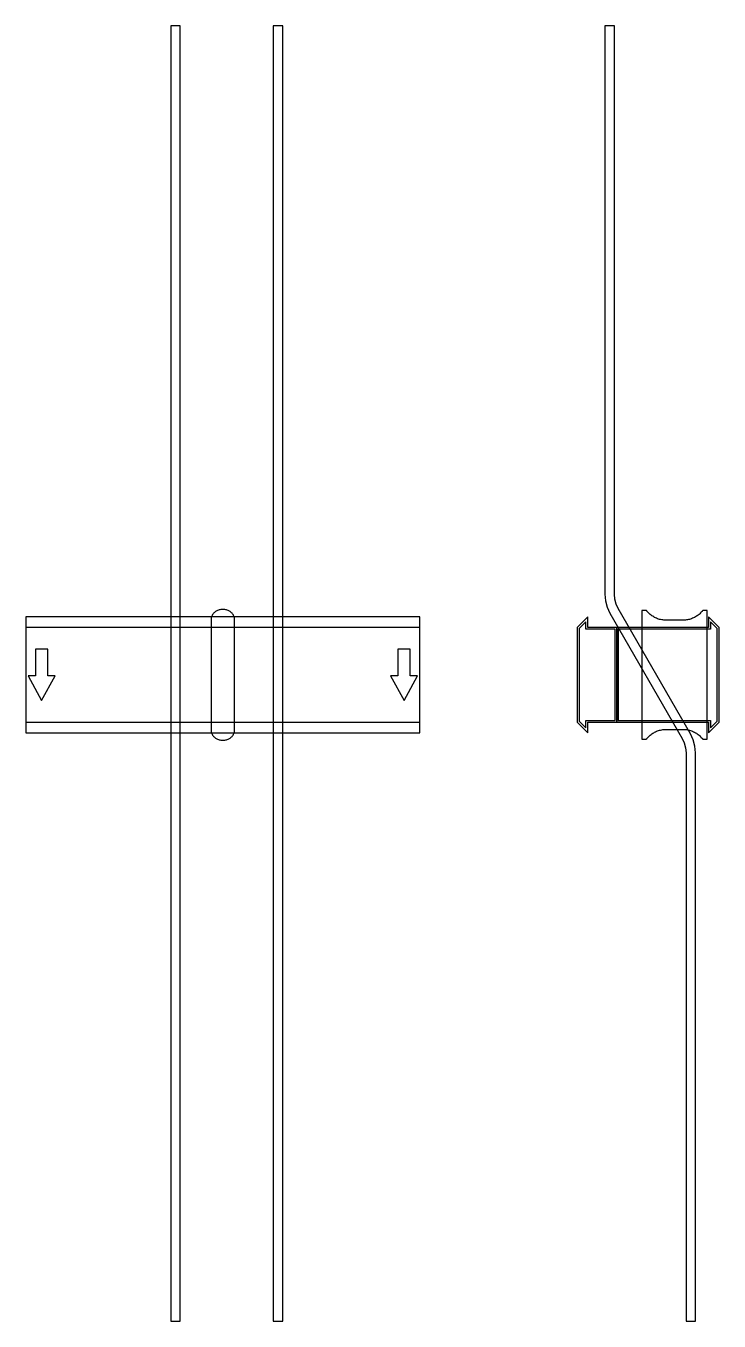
# Model space of a CAD drawing. Extents: x 0 to 880, y -820 to 823.
import ezdxf

# ---------------------------------------------------------------- set-up
doc = ezdxf.new("R2010")
doc.units = 0
doc.layers.add('Halfen', color=7, linetype='CONTINUOUS')

msp = doc.modelspace()

# ---------------------------------------------------------------- linework, layer by layer
at = {"layer": 'Halfen', "color": 7}
for points in [[(196, -819.914), (196, 823.254), (184, 823.254), (184, -819.914)], [(326, -819.914), (326, 823.254), (314, 823.254), (314, -819.914)], [(850, -819.914), (850, -98.785), (849.271, -90.449), (847.105, -82.368), (843.569, -74.785), (751.823, 84.124), (749.171, 89.812), (747.547, 95.873), (747, 102.124), (747, 162.254), (747, 823.254), (735, 823.254), (735, 162.254), (735, 102.124), (735.729, 93.789), (737.895, 85.707), (741.431, 78.124), (833.177, -80.785), (835.829, -86.472), (837.453, -92.533), (838, -98.785), (838, -819.914)], [(265, -69.3), (265, -56.8), (265, 69.3), (264.958, 70.359), (264.834, 71.412), (264.627, 72.452), (264.339, 73.472), (263.972, 74.466), (263.529, 75.429), (263.011, 76.354), (262.422, 77.235), (261.765, 78.068), (261.046, 78.846), (260.268, 79.565), (259.435, 80.222), (258.554, 80.811), (257.629, 81.329), (256.666, 81.772), (255.672, 82.139), (254.652, 82.427), (253.612, 82.634), (252.559, 82.758), (251.5, 82.8), (248.5, 82.8), (247.441, 82.758), (246.388, 82.634), (245.348, 82.427), (244.328, 82.139), (243.334, 81.772), (242.371, 81.329), (241.446, 80.811), (240.565, 80.222), (239.732, 79.565), (238.954, 78.846), (238.235, 78.068), (237.578, 77.235), (236.989, 76.354), (236.471, 75.429), (236.028, 74.466), (235.661, 73.472), (235.373, 72.452), (235.166, 71.412), (235.042, 70.359), (235, 69.3), (235, -56.8), (235, -69.3), (235.042, -70.359), (235.166, -71.412), (235.373, -72.452), (235.661, -73.472), (236.028, -74.466), (236.471, -75.429), (236.989, -76.354), (237.578, -77.235), (238.235, -78.068), (238.954, -78.846), (239.732, -79.565), (240.565, -80.222), (241.446, -80.811), (242.371, -81.329), (243.334, -81.772), (244.328, -82.139), (245.348, -82.427), (246.388, -82.634), (247.441, -82.758), (248.5, -82.8), (251.5, -82.8), (252.559, -82.758), (253.612, -82.634), (254.652, -82.427), (255.672, -82.139), (256.666, -81.772), (257.629, -81.329), (258.554, -80.811), (259.435, -80.222), (260.268, -79.565), (261.046, -78.846), (261.765, -78.068), (262.422, -77.235), (263.011, -76.354), (263.529, -75.429), (263.972, -74.466), (264.339, -73.472), (264.627, -72.452), (264.834, -71.412), (264.958, -70.359), (265, -69.3)], [(0, -73.5), (500, -73.5), (500, 73.5), (0, 73.5)], [(750, -60), (750, 60), (713.5, 60), (713.5, 73.5), (700, 60), (700, -60), (713.5, -73.5), (713.5, -60)], [(748, -58), (748, 58), (711, 58), (711, 67.25), (702.5, 58.75), (702.5, -58.75), (711, -67.25), (711, -58)], [(880, -60), (880, 60), (866.5, 73.5), (866.5, 60), (750, 60), (750, -60), (866.5, -60), (866.5, -73.5)], [(877.5, -58.75), (877.5, 58.75), (869, 67.25), (869, 58), (752, 58), (752, -58), (869, -58), (869, -67.25)], [(865, -81.8), (865, 81.8), (861, 81.8), (860.846, 81.797), (860.691, 81.786), (860.538, 81.769), (860.385, 81.746), (860.234, 81.715), (860.084, 81.678), (859.936, 81.634), (859.789, 81.584), (859.646, 81.527), (859.505, 81.464), (859.366, 81.395), (859.231, 81.32), (859.1, 81.239), (858.972, 81.153), (858.848, 81.06), (858.728, 80.963), (858.613, 80.86), (858.502, 80.752), (858.397, 80.639), (858.296, 80.522), (857.41, 79.491), (856.479, 78.5), (855.505, 77.551), (854.491, 76.646), (853.437, 75.787), (852.347, 74.975), (851.222, 74.211), (850.064, 73.499), (848.876, 72.838), (847.66, 72.23), (846.418, 71.676), (845.153, 71.178), (843.867, 70.736), (842.563, 70.351), (841.243, 70.024), (839.911, 69.756), (838.567, 69.547), (837.216, 69.397), (835.859, 69.307), (834.5, 69.277), (812.5, 69.277), (811.141, 69.307), (809.784, 69.397), (808.433, 69.547), (807.089, 69.756), (805.757, 70.024), (804.437, 70.351), (803.133, 70.736), (801.847, 71.178), (800.582, 71.676), (799.34, 72.23), (798.124, 72.838), (796.936, 73.499), (795.778, 74.211), (794.653, 74.975), (793.563, 75.787), (792.509, 76.646), (791.495, 77.551), (790.521, 78.5), (789.59, 79.491), (788.704, 80.522), (788.603, 80.639), (788.498, 80.752), (788.387, 80.86), (788.272, 80.963), (788.152, 81.06), (788.028, 81.153), (787.9, 81.239), (787.769, 81.32), (787.634, 81.395), (787.495, 81.464), (787.354, 81.527), (787.211, 81.584), (787.064, 81.634), (786.916, 81.678), (786.766, 81.715), (786.615, 81.746), (786.462, 81.769), (786.309, 81.786), (786.154, 81.797), (786, 81.8), (782, 81.8), (782, -81.8), (786, -81.8), (786.154, -81.797), (786.309, -81.786), (786.462, -81.769), (786.615, -81.746), (786.766, -81.715), (786.916, -81.678), (787.064, -81.634), (787.211, -81.584), (787.354, -81.527), (787.495, -81.464), (787.634, -81.395), (787.769, -81.32), (787.9, -81.239), (788.028, -81.153), (788.152, -81.06), (788.272, -80.963), (788.387, -80.86), (788.498, -80.752), (788.603, -80.639), (788.704, -80.522), (789.59, -79.491), (790.521, -78.5), (791.495, -77.551), (792.509, -76.646), (793.563, -75.787), (794.653, -74.975), (795.778, -74.211), (796.936, -73.499), (798.124, -72.838), (799.34, -72.23), (800.582, -71.676), (801.847, -71.178), (803.133, -70.736), (804.437, -70.351), (805.757, -70.024), (807.089, -69.756), (808.433, -69.547), (809.784, -69.397), (811.141, -69.307), (812.5, -69.277), (834.5, -69.277), (835.859, -69.307), (837.216, -69.397), (838.567, -69.547), (839.911, -69.756), (841.243, -70.024), (842.563, -70.351), (843.867, -70.736), (845.153, -71.178), (846.418, -71.676), (847.66, -72.23), (848.876, -72.838), (850.064, -73.499), (851.222, -74.211), (852.347, -74.975), (853.437, -75.787), (854.491, -76.646), (855.505, -77.551), (856.479, -78.5), (857.41, -79.491), (858.296, -80.522), (858.397, -80.639), (858.502, -80.752), (858.613, -80.86), (858.728, -80.963), (858.848, -81.06), (858.972, -81.153), (859.1, -81.239), (859.231, -81.32), (859.366, -81.395), (859.505, -81.464), (859.646, -81.527), (859.789, -81.584), (859.936, -81.634), (860.084, -81.678), (860.234, -81.715), (860.385, -81.746), (860.538, -81.769), (860.691, -81.786), (860.846, -81.797), (861, -81.8)], [(0, -60), (500, -60), (500, 60), (0, 60)], [(20, -32.5), (37, -1.5), (28, -1.5), (28, 32.5), (12, 32.5), (12, -1.5), (3, -1.5)], [(480, -32.5), (497, -1.5), (488, -1.5), (488, 32.5), (472, 32.5), (472, -1.5), (463, -1.5)]]:
    msp.add_lwpolyline(points, close=True, dxfattribs=at)

doc.saveas('drawing.dxf')
